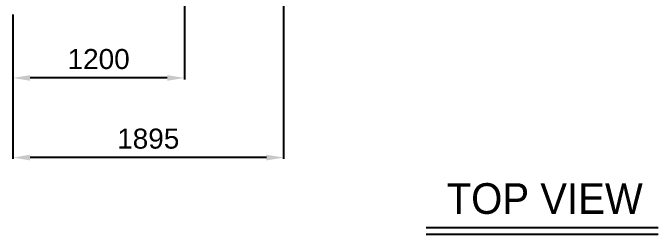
# Model space of a CAD drawing. Header units: millimetres. Extents: x -664091 to 30318, y -141645 to 21846.
# Drawn here: x 9804 to 14320, y 14779 to 16326 of the extents above; entities that cross this region are included whole.
import ezdxf
from ezdxf.enums import TextEntityAlignment as Align

# ---------------------------------------------------------------- set-up
doc = ezdxf.new("R2010")
doc.units = ezdxf.units.MM
doc.layers.add('냉각탑_box', color=1, linetype='Continuous')
doc.layers.add('냉각탑_text', color=3, linetype='Continuous')
doc.styles.get("Standard").update_dxf_attribs({"font": 'arial.ttf'})
doc.styles.add('돋움', font='Dotum.ttf')
doc.dimstyles.new('1.40', dxfattribs={"dimscale": 20, "dimtxt": 1.5, "dimasz": 1, "dimexe": 0.5, "dimexo": 0.5, "dimgap": 0.5, "dimtad": 1, "dimdec": 0, "dimzin": 0, "dimdsep": 46, "dimtxsty": 'Standard', "dimcen": 0, "dimclrd": 2, "dimclre": 2, "dimclrt": 3, "dimadec": 0, "dimazin": 0, "dimtfac": 1, "dimtdec": 0, "dimtmove": 0, "dimatfit": 0, "dimfxl": 1, "dimtolj": 1, "dimtzin": 0, "dimlwd": -1, "dimlwe": -1, "dimarcsym": 0})

# ---------------------------------------------------------------- blocks, each defined once
blk = doc.blocks.new('*D183')
at = {"color": 2, "transparency": 16777216}
for p, q in [((11003.9, 16393.4), (11003.9, 15861.4)), ((9803.9, 16316.1), (9803.9, 15861.4)), ((10883.9, 15871.4), (9923.9, 15871.4))]:
    blk.add_line(p, q, dxfattribs=at)
for points in [[(9923.9, 15891.4), (9923.9, 15851.4), (9803.9, 15871.4)], [(10883.9, 15891.4), (10883.9, 15851.4), (11003.9, 15871.4)]]:
    blk.add_solid(points, dxfattribs=at)
at = {"layer": 'Defpoints', "color": 0, "transparency": 16777216}
for p in [(11003.9, 16493.4), (9803.9, 16416.1), (9803.9, 15871.4)]:
    blk.add_point(p, dxfattribs=at)
at = {"color": 3, "lineweight": 5, "transparency": 16777216, "insert": (10403.9, 16002.9), "char_height": 140, "attachment_point": 5}
blk.add_mtext('\\A1;1200', dxfattribs=at)
blk = doc.blocks.new('*D193')
at = {"color": 2, "transparency": 16777216}
for p, q in [((11698.5, 17451.6), (11698.5, 15304.4)), ((9803.9, 16316.1), (9803.9, 15304.4)), ((11578.5, 15314.4), (9923.9, 15314.4))]:
    blk.add_line(p, q, dxfattribs=at)
for points in [[(9923.9, 15334.4), (9923.9, 15294.4), (9803.9, 15314.4)], [(11578.5, 15334.4), (11578.5, 15294.4), (11698.5, 15314.4)]]:
    blk.add_solid(points, dxfattribs=at)
at = {"layer": 'Defpoints', "color": 0, "transparency": 16777216}
for p in [(11698.5, 17551.6), (9803.9, 16416.1), (9803.9, 15314.4)]:
    blk.add_point(p, dxfattribs=at)
at = {"color": 3, "lineweight": 5, "transparency": 16777216, "insert": (10751.2, 15445.9), "char_height": 140, "attachment_point": 5}
blk.add_mtext('\\A1;1895', dxfattribs=at)

msp = doc.modelspace()

# ---------------------------------------------------------------- linework, layer by layer
at = {"layer": '냉각탑_box'}
for p, q in [((12696.2, 14825.5), (14319.6, 14825.5)), ((12696.2, 14778.9), (14319.6, 14778.9))]:
    msp.add_line(p, q, dxfattribs=at)

# ---------------------------------------------------------------- texts
at = {"layer": '냉각탑_text', "style": '돋움'}
msp.add_text('TOP VIEW', height=214.63, dxfattribs=at).set_placement((13526.1, 15027.7), align=Align.MIDDLE_CENTER)

# ---------------------------------------------------------------- dimensions: what is measured, and where the dimension line sits
at = {"lineweight": 5}
for base, p1, picture, middle in [((9803.9, 15314.4), (11698.5, 17551.6), '*D193', (10751.2, 15445.9)), ((9803.9, 15871.4), (11003.9, 16493.4), '*D183', (10403.9, 16002.9))]:
    dim = msp.add_linear_dim(base=base, p1=p1, p2=(9803.9, 16416.1), dimstyle='1.40', override={"dimtxt": 7, "dimasz": 6, "dimexo": 5, "dimgap": 3}, dxfattribs=at)
    dim.commit()
    dim.dimension.update_dxf_attribs({"geometry": picture, "text_midpoint": middle})

doc.saveas('drawing.dxf')
